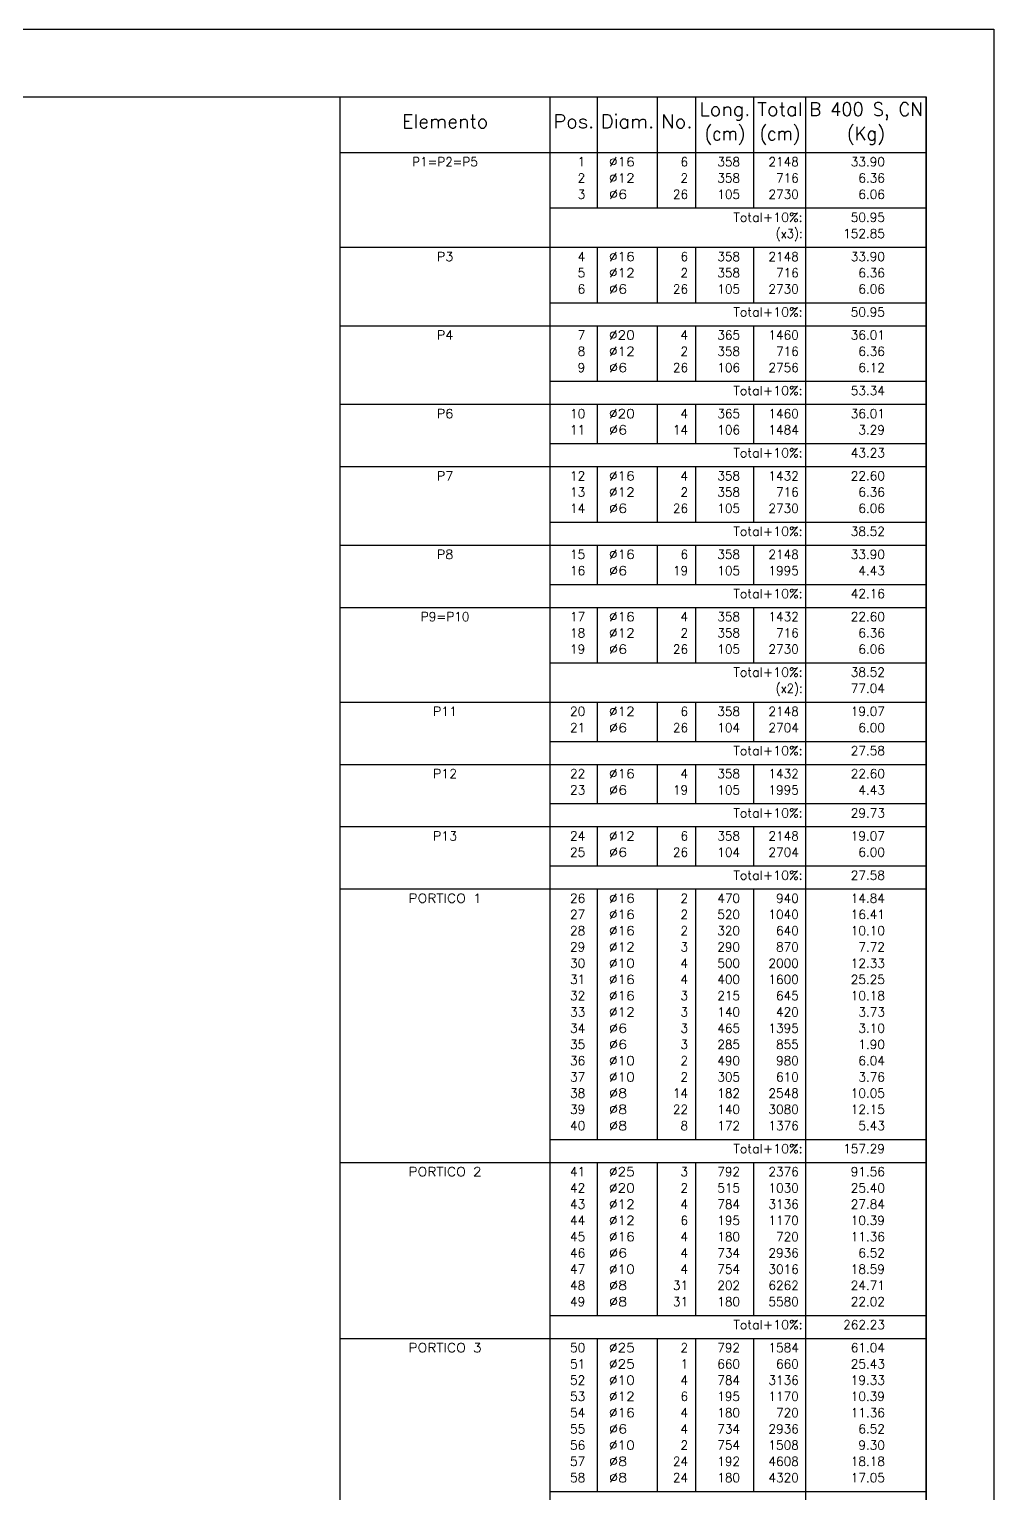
# Model space of a CAD drawing. Header units: millimetres. Extents: x 650.1 to 709.5, y 350.8 to 392.8.
# Drawn here: x 702.39 to 709.51, y 382.02 to 392.83 of the extents above; entities that cross this region are included whole.
import ezdxf
from ezdxf.enums import TextEntityAlignment as Align

# ---------------------------------------------------------------- set-up
doc = ezdxf.new("R2010")
doc.units = ezdxf.units.MM
doc.linetypes.add('CYPELINEA', pattern=[0])
for name, color, linetype in [('015', 1, 'Continuous'), ('07', 6, 'Continuous'), ('TABLAS', 1, 'CYPELINEA')]:
    doc.layers.add(name, color=color, linetype=linetype)
doc.styles.get("Standard").update_dxf_attribs({"font": 'romans.shx'})

# ---------------------------------------------------------------- blocks, each defined once
blk = doc.blocks.new('A0H')
at = {"layer": '015'}
blk.add_lwpolyline([(-1179, -10), (-1179, 831), (10, 831), (10, -10)], close=True, dxfattribs=at)
at = {"layer": '07'}
blk.add_lwpolyline([(-1154, 0), (-1154, 821), (0, 821), (0, 0)], close=True, dxfattribs=at)

msp = doc.modelspace()

# ---------------------------------------------------------------- linework, layer by layer
at = {"layer": 'TABLAS'}
for p, q in [((704.684, 392.334), (709.012, 392.334)), ((704.684, 391.899), (704.684, 392.334)), ((706.234, 391.899), (706.234, 392.334)), ((706.585, 391.899), (706.585, 392.334)), ((707.028, 391.899), (707.028, 392.334)), ((707.312, 391.899), (707.312, 392.334)), ((707.739, 391.899), (707.739, 392.334)), ((708.125, 391.899), (708.125, 392.334)), ((709.012, 391.899), (709.012, 392.334)), ((704.684, 391.924), (709.012, 391.924)), ((704.684, 391.249), (704.684, 391.899)), ((706.234, 391.249), (706.234, 391.899)), ((706.585, 391.514), (706.585, 391.899)), ((707.028, 391.514), (707.028, 391.899)), ((707.312, 391.514), (707.312, 391.899)), ((707.739, 391.514), (707.739, 391.899)), ((708.125, 391.249), (708.125, 391.899)), ((709.012, 391.249), (709.012, 391.899)), ((706.234, 391.514), (709.012, 391.514)), ((704.684, 391.199), (704.684, 391.249)), ((704.684, 391.224), (709.012, 391.224)), ((704.684, 390.669), (704.684, 391.199)), ((706.234, 391.199), (706.234, 391.249)), ((706.234, 390.669), (706.234, 391.199)), ((706.585, 391.199), (706.585, 391.224)), ((706.585, 390.814), (706.585, 391.199)), ((707.028, 391.199), (707.028, 391.224)), ((707.028, 390.814), (707.028, 391.199)), ((707.312, 391.199), (707.312, 391.224)), ((707.312, 390.814), (707.312, 391.199)), ((707.739, 391.199), (707.739, 391.224)), ((707.739, 390.814), (707.739, 391.199)), ((708.125, 391.199), (708.125, 391.249)), ((708.125, 390.669), (708.125, 391.199)), ((709.012, 391.199), (709.012, 391.249)), ((709.012, 390.669), (709.012, 391.199)), ((706.234, 390.814), (709.012, 390.814)), ((704.684, 390.619), (704.684, 390.669)), ((704.684, 390.644), (709.012, 390.644)), ((706.234, 390.619), (706.234, 390.669)), ((706.585, 390.619), (706.585, 390.644)), ((707.028, 390.619), (707.028, 390.644)), ((707.312, 390.619), (707.312, 390.644)), ((707.739, 390.619), (707.739, 390.644)), ((708.125, 390.619), (708.125, 390.669)), ((709.012, 390.619), (709.012, 390.669)), ((704.684, 390.089), (704.684, 390.619)), ((706.234, 390.089), (706.234, 390.619)), ((706.585, 390.234), (706.585, 390.619)), ((707.028, 390.234), (707.028, 390.619)), ((707.312, 390.234), (707.312, 390.619)), ((707.739, 390.234), (707.739, 390.619)), ((708.125, 390.089), (708.125, 390.619)), ((709.012, 390.089), (709.012, 390.619)), ((706.234, 390.234), (709.012, 390.234)), ((704.684, 390.039), (704.684, 390.089)), ((706.234, 390.039), (706.234, 390.089)), ((708.125, 390.039), (708.125, 390.089)), ((709.012, 390.039), (709.012, 390.089)), ((704.684, 390.064), (709.012, 390.064)), ((704.684, 389.629), (704.684, 390.039)), ((706.234, 389.629), (706.234, 390.039)), ((706.585, 390.039), (706.585, 390.064)), ((706.585, 389.774), (706.585, 390.039)), ((707.028, 390.039), (707.028, 390.064)), ((707.028, 389.774), (707.028, 390.039)), ((707.312, 390.039), (707.312, 390.064)), ((707.312, 389.774), (707.312, 390.039)), ((707.739, 390.039), (707.739, 390.064)), ((707.739, 389.774), (707.739, 390.039)), ((708.125, 389.629), (708.125, 390.039)), ((709.012, 389.629), (709.012, 390.039)), ((706.234, 389.774), (709.012, 389.774)), ((704.684, 389.579), (704.684, 389.629)), ((704.684, 389.604), (709.012, 389.604)), ((704.684, 389.049), (704.684, 389.579)), ((706.234, 389.579), (706.234, 389.629)), ((706.234, 389.049), (706.234, 389.579)), ((706.585, 389.579), (706.585, 389.604)), ((706.585, 389.194), (706.585, 389.579)), ((707.028, 389.579), (707.028, 389.604)), ((707.028, 389.194), (707.028, 389.579)), ((707.312, 389.579), (707.312, 389.604)), ((707.312, 389.194), (707.312, 389.579)), ((707.739, 389.579), (707.739, 389.604)), ((707.739, 389.194), (707.739, 389.579)), ((708.125, 389.579), (708.125, 389.629)), ((708.125, 389.049), (708.125, 389.579)), ((709.012, 389.579), (709.012, 389.629)), ((709.012, 389.049), (709.012, 389.579)), ((706.234, 389.194), (709.012, 389.194)), ((704.684, 388.999), (704.684, 389.049)), ((704.684, 389.024), (709.012, 389.024)), ((704.684, 388.589), (704.684, 388.999)), ((706.234, 388.999), (706.234, 389.049)), ((706.234, 388.589), (706.234, 388.999)), ((706.585, 388.999), (706.585, 389.024)), ((706.585, 388.734), (706.585, 388.999)), ((707.028, 388.999), (707.028, 389.024)), ((707.028, 388.734), (707.028, 388.999)), ((707.312, 388.999), (707.312, 389.024)), ((707.312, 388.734), (707.312, 388.999)), ((707.739, 388.999), (707.739, 389.024)), ((707.739, 388.734), (707.739, 388.999)), ((708.125, 388.999), (708.125, 389.049)), ((708.125, 388.589), (708.125, 388.999)), ((709.012, 388.999), (709.012, 389.049)), ((709.012, 388.589), (709.012, 388.999)), ((706.234, 388.734), (709.012, 388.734)), ((704.684, 388.539), (704.684, 388.589)), ((706.234, 388.539), (706.234, 388.589)), ((708.125, 388.539), (708.125, 388.589)), ((709.012, 388.539), (709.012, 388.589)), ((704.684, 388.564), (709.012, 388.564)), ((704.684, 387.889), (704.684, 388.539)), ((706.234, 387.889), (706.234, 388.539)), ((706.585, 388.539), (706.585, 388.564)), ((706.585, 388.154), (706.585, 388.539)), ((707.028, 388.539), (707.028, 388.564)), ((707.028, 388.154), (707.028, 388.539)), ((707.312, 388.539), (707.312, 388.564)), ((707.312, 388.154), (707.312, 388.539)), ((707.739, 388.539), (707.739, 388.564)), ((707.739, 388.154), (707.739, 388.539)), ((708.125, 387.889), (708.125, 388.539)), ((709.012, 387.889), (709.012, 388.539)), ((706.234, 388.154), (709.012, 388.154)), ((704.684, 387.839), (704.684, 387.889)), ((704.684, 387.864), (709.012, 387.864)), ((704.684, 387.429), (704.684, 387.839)), ((706.234, 387.839), (706.234, 387.889)), ((706.234, 387.429), (706.234, 387.839)), ((706.585, 387.839), (706.585, 387.864)), ((706.585, 387.574), (706.585, 387.839)), ((707.028, 387.839), (707.028, 387.864)), ((707.028, 387.574), (707.028, 387.839)), ((707.312, 387.839), (707.312, 387.864)), ((707.312, 387.574), (707.312, 387.839)), ((707.739, 387.839), (707.739, 387.864)), ((707.739, 387.574), (707.739, 387.839)), ((708.125, 387.839), (708.125, 387.889)), ((708.125, 387.429), (708.125, 387.839)), ((709.012, 387.839), (709.012, 387.889)), ((709.012, 387.429), (709.012, 387.839)), ((706.234, 387.574), (709.012, 387.574)), ((704.684, 387.379), (704.684, 387.429)), ((704.684, 387.404), (709.012, 387.404)), ((704.684, 386.969), (704.684, 387.379)), ((706.234, 387.379), (706.234, 387.429)), ((706.234, 386.969), (706.234, 387.379)), ((706.585, 387.379), (706.585, 387.404)), ((706.585, 387.114), (706.585, 387.379)), ((707.028, 387.379), (707.028, 387.404)), ((707.028, 387.114), (707.028, 387.379)), ((707.312, 387.379), (707.312, 387.404)), ((707.312, 387.114), (707.312, 387.379)), ((707.739, 387.379), (707.739, 387.404)), ((707.739, 387.114), (707.739, 387.379)), ((708.125, 387.379), (708.125, 387.429)), ((708.125, 386.969), (708.125, 387.379)), ((709.012, 387.379), (709.012, 387.429)), ((709.012, 386.969), (709.012, 387.379)), ((706.234, 387.114), (709.012, 387.114)), ((704.684, 386.919), (704.684, 386.969)), ((704.684, 386.944), (709.012, 386.944)), ((706.234, 386.919), (706.234, 386.969)), ((706.585, 386.919), (706.585, 386.944)), ((707.028, 386.919), (707.028, 386.944)), ((707.312, 386.919), (707.312, 386.944)), ((707.739, 386.919), (707.739, 386.944)), ((708.125, 386.919), (708.125, 386.969)), ((709.012, 386.919), (709.012, 386.969)), ((704.684, 386.509), (704.684, 386.919)), ((706.234, 386.509), (706.234, 386.919)), ((706.585, 386.654), (706.585, 386.919)), ((707.028, 386.654), (707.028, 386.919)), ((707.312, 386.654), (707.312, 386.919)), ((707.739, 386.654), (707.739, 386.919)), ((708.125, 386.509), (708.125, 386.919)), ((709.012, 386.509), (709.012, 386.919)), ((706.234, 386.654), (709.012, 386.654)), ((704.684, 386.459), (704.684, 386.509)), ((704.684, 386.484), (709.012, 386.484)), ((704.684, 384.489), (704.684, 386.459)), ((706.234, 386.459), (706.234, 386.509)), ((706.234, 384.489), (706.234, 386.459)), ((706.585, 386.459), (706.585, 386.484)), ((706.585, 384.634), (706.585, 386.459)), ((707.028, 386.459), (707.028, 386.484)), ((707.028, 384.634), (707.028, 386.459)), ((707.312, 386.459), (707.312, 386.484)), ((707.312, 384.634), (707.312, 386.459)), ((707.739, 386.459), (707.739, 386.484)), ((707.739, 384.634), (707.739, 386.459)), ((708.125, 386.459), (708.125, 386.509)), ((708.125, 384.489), (708.125, 386.459)), ((709.012, 386.459), (709.012, 386.509)), ((709.012, 384.489), (709.012, 386.459)), ((706.234, 384.634), (709.012, 384.634)), ((704.684, 384.439), (704.684, 384.489)), ((704.684, 384.464), (709.012, 384.464)), ((706.234, 384.439), (706.234, 384.489)), ((706.585, 384.439), (706.585, 384.464)), ((707.028, 384.439), (707.028, 384.464)), ((707.312, 384.439), (707.312, 384.464)), ((707.739, 384.439), (707.739, 384.464)), ((708.125, 384.439), (708.125, 384.489)), ((709.012, 384.439), (709.012, 384.489)), ((704.684, 383.189), (704.684, 384.439)), ((706.234, 383.189), (706.234, 384.439)), ((706.585, 383.334), (706.585, 384.439)), ((707.028, 383.334), (707.028, 384.439)), ((707.312, 383.334), (707.312, 384.439)), ((707.739, 383.334), (707.739, 384.439)), ((708.125, 383.189), (708.125, 384.439)), ((709.012, 383.189), (709.012, 384.439)), ((706.234, 383.334), (709.012, 383.334)), ((704.684, 383.139), (704.684, 383.189)), ((704.684, 383.164), (709.012, 383.164)), ((706.234, 383.139), (706.234, 383.189)), ((706.585, 383.139), (706.585, 383.164)), ((707.028, 383.139), (707.028, 383.164)), ((707.312, 383.139), (707.312, 383.164)), ((707.739, 383.139), (707.739, 383.164)), ((708.125, 383.139), (708.125, 383.189)), ((709.012, 383.139), (709.012, 383.189)), ((704.684, 381.889), (704.684, 383.139)), ((706.234, 381.889), (706.234, 383.139)), ((706.585, 382.034), (706.585, 383.139)), ((707.028, 382.034), (707.028, 383.139)), ((707.312, 382.034), (707.312, 383.139)), ((707.739, 382.034), (707.739, 383.139)), ((708.125, 381.889), (708.125, 383.139)), ((709.012, 381.889), (709.012, 383.139)), ((706.234, 382.034), (709.012, 382.034))]:
    msp.add_line(p, q, dxfattribs=at)

# ---------------------------------------------------------------- block references
at = {"linetype": 'Continuous', "xscale": 0.05000000000001137, "yscale": 0.05000000000001137, "zscale": 0.05}
msp.add_blockref('A0H', (709.012, 351.284), dxfattribs=at)

# ---------------------------------------------------------------- texts
at = {"layer": 'TABLAS'}
for s, height, width, p, p2 in [('Long.', 0.1, 0.988312, (707.338, 392.194), (707.714, 392.194)), ('Total', 0.1, 1.008, (707.764, 392.194), (708.1, 392.194)), ('B 400 S, CN', 0.1, 0.825211, (708.15, 392.194), (708.987, 392.194)), ('Elemento', 0.1, 0.95625, (705.14, 392.104), (705.778, 392.104)), ('Pos.', 0.1, 1.005, (706.259, 392.104), (706.561, 392.104)), ('Diam.', 0.1, 0.9825, (706.61, 392.104), (707.003, 392.104)), ('No.', 0.1, 1.045532, (707.053, 392.104), (707.287, 392.104)), ('(cm)', 0.1, 0.875, (707.376, 392.014), (707.676, 392.014)), ('(cm)', 0.1, 0.875, (707.782, 392.014), (708.082, 392.014)), ('(Kg)', 0.1, 0.925312, (708.427, 392.014), (708.709, 392.014)), ('P1=P2=P5', 0.0667, 0.888449, (705.216, 391.822), (705.701, 391.822)), ('1', 0.0667, 1.604037, (706.438, 391.822), (706.494, 391.822)), ('%%c16', 0.0667, 1.069017, (706.67, 391.822), (706.86, 391.822)), ('6', 0.0667, 1.037907, (707.198, 391.822), (707.254, 391.822)), ('358', 0.0667, 0.928653, (707.47, 391.822), (707.638, 391.822)), ('2148', 0.0667, 0.916593, (707.848, 391.822), (708.072, 391.822)), ('33.90', 0.0667, 0.912642, (708.456, 391.822), (708.708, 391.822)), ('2', 0.0667, 1.037907, (706.438, 391.702), (706.494, 391.702)), ('%%c12', 0.0667, 1.069017, (706.67, 391.702), (706.86, 391.702)), ('2', 0.0667, 1.037907, (707.198, 391.702), (707.254, 391.702)), ('358', 0.0667, 0.928653, (707.47, 391.702), (707.638, 391.702)), ('716', 0.0667, 0.928653, (707.904, 391.702), (708.072, 391.702)), ('6.36', 0.0667, 0.921723, (708.512, 391.702), (708.708, 391.702)), ('3', 0.0667, 1.037907, (706.438, 391.582), (706.494, 391.582)), ('%%c6', 0.0667, 1.172793, (706.67, 391.582), (706.804, 391.582)), ('26', 0.0667, 0.953752, (707.142, 391.582), (707.254, 391.582)), ('105', 0.0667, 0.928653, (707.47, 391.582), (707.638, 391.582)), ('2730', 0.0667, 0.916593, (707.848, 391.582), (708.072, 391.582)), ('6.06', 0.0667, 0.921723, (708.512, 391.582), (708.708, 391.582)), ('Total+10%:', 0.0667, 0.94709, (707.589, 391.412), (708.1, 391.412)), ('50.95', 0.0667, 0.912642, (708.456, 391.412), (708.708, 391.412)), ('(x3):', 0.0667, 0.883108, (707.901, 391.292), (708.1, 391.292)), ('152.85', 0.0667, 0.906956, (708.4, 391.292), (708.708, 391.292)), ('P3', 0.0667, 1.01986, (705.397, 391.122), (705.52, 391.122)), ('4', 0.0667, 0.980245, (706.438, 391.122), (706.494, 391.122)), ('%%c16', 0.0667, 1.069017, (706.67, 391.122), (706.86, 391.122)), ('6', 0.0667, 1.037907, (707.198, 391.122), (707.254, 391.122)), ('358', 0.0667, 0.928653, (707.47, 391.122), (707.638, 391.122)), ('2148', 0.0667, 0.916593, (707.848, 391.122), (708.072, 391.122)), ('33.90', 0.0667, 0.912642, (708.456, 391.122), (708.708, 391.122)), ('5', 0.0667, 1.037907, (706.438, 391.002), (706.494, 391.002)), ('%%c12', 0.0667, 1.069017, (706.67, 391.002), (706.86, 391.002)), ('2', 0.0667, 1.037907, (707.198, 391.002), (707.254, 391.002)), ('358', 0.0667, 0.928653, (707.47, 391.002), (707.638, 391.002)), ('716', 0.0667, 0.928653, (707.904, 391.002), (708.072, 391.002)), ('6.36', 0.0667, 0.921723, (708.512, 391.002), (708.708, 391.002)), ('6', 0.0667, 1.037907, (706.438, 390.882), (706.494, 390.882)), ('%%c6', 0.0667, 1.172793, (706.67, 390.882), (706.804, 390.882)), ('26', 0.0667, 0.953752, (707.142, 390.882), (707.254, 390.882)), ('105', 0.0667, 0.928653, (707.47, 390.882), (707.638, 390.882)), ('2730', 0.0667, 0.916593, (707.848, 390.882), (708.072, 390.882)), ('6.06', 0.0667, 0.921723, (708.512, 390.882), (708.708, 390.882)), ('Total+10%:', 0.0667, 0.94709, (707.589, 390.712), (708.1, 390.712)), ('50.95', 0.0667, 0.912642, (708.456, 390.712), (708.708, 390.712)), ('P4', 0.0667, 0.99371, (705.397, 390.542), (705.52, 390.542)), ('7', 0.0667, 1.037907, (706.438, 390.542), (706.494, 390.542)), ('%%c20', 0.0667, 1.069017, (706.67, 390.542), (706.86, 390.542)), ('4', 0.0667, 0.980245, (707.198, 390.542), (707.254, 390.542)), ('365', 0.0667, 0.928653, (707.47, 390.542), (707.638, 390.542)), ('1460', 0.0667, 0.916593, (707.848, 390.542), (708.072, 390.542)), ('36.01', 0.0667, 0.980245, (708.456, 390.542), (708.708, 390.542)), ('8', 0.0667, 1.037907, (706.438, 390.422), (706.494, 390.422)), ('%%c12', 0.0667, 1.069017, (706.67, 390.422), (706.86, 390.422)), ('2', 0.0667, 1.037907, (707.198, 390.422), (707.254, 390.422)), ('358', 0.0667, 0.928653, (707.47, 390.422), (707.638, 390.422)), ('716', 0.0667, 0.928653, (707.904, 390.422), (708.072, 390.422)), ('6.36', 0.0667, 0.921723, (708.512, 390.422), (708.708, 390.422)), ('9', 0.0667, 1.102776, (706.438, 390.302), (706.494, 390.302)), ('%%c6', 0.0667, 1.172793, (706.67, 390.302), (706.804, 390.302)), ('26', 0.0667, 0.953752, (707.142, 390.302), (707.254, 390.302)), ('106', 0.0667, 0.928653, (707.47, 390.302), (707.638, 390.302)), ('2756', 0.0667, 0.916593, (707.848, 390.302), (708.072, 390.302)), ('6.12', 0.0667, 0.921723, (708.512, 390.302), (708.708, 390.302)), ('Total+10%:', 0.0667, 0.94709, (707.589, 390.132), (708.1, 390.132)), ('53.34', 0.0667, 0.902271, (708.456, 390.132), (708.708, 390.132)), ('P6', 0.0667, 1.01986, (705.397, 389.962), (705.52, 389.962)), ('10', 0.0667, 0.953752, (706.382, 389.962), (706.494, 389.962)), ('%%c20', 0.0667, 1.069017, (706.67, 389.962), (706.86, 389.962)), ('4', 0.0667, 0.980245, (707.198, 389.962), (707.254, 389.962)), ('365', 0.0667, 0.928653, (707.47, 389.962), (707.638, 389.962)), ('1460', 0.0667, 0.916593, (707.848, 389.962), (708.072, 389.962)), ('36.01', 0.0667, 0.980245, (708.456, 389.962), (708.708, 389.962)), ('11', 0.0667, 1.138349, (706.382, 389.842), (706.494, 389.842)), ('%%c6', 0.0667, 1.172793, (706.67, 389.842), (706.804, 389.842)), ('14', 0.0667, 0.928653, (707.142, 389.842), (707.254, 389.842)), ('106', 0.0667, 0.928653, (707.47, 389.842), (707.638, 389.842)), ('1484', 0.0667, 0.904842, (707.848, 389.842), (708.072, 389.842)), ('3.29', 0.0667, 0.935688, (708.512, 389.842), (708.708, 389.842)), ('Total+10%:', 0.0667, 0.94709, (707.589, 389.672), (708.1, 389.672)), ('43.23', 0.0667, 0.912642, (708.456, 389.672), (708.708, 389.672)), ('P7', 0.0667, 1.01986, (705.397, 389.502), (705.52, 389.502)), ('12', 0.0667, 0.953752, (706.382, 389.502), (706.494, 389.502)), ('%%c16', 0.0667, 1.069017, (706.67, 389.502), (706.86, 389.502)), ('4', 0.0667, 0.980245, (707.198, 389.502), (707.254, 389.502)), ('358', 0.0667, 0.928653, (707.47, 389.502), (707.638, 389.502)), ('1432', 0.0667, 0.916593, (707.848, 389.502), (708.072, 389.502)), ('22.60', 0.0667, 0.912642, (708.456, 389.502), (708.708, 389.502)), ('13', 0.0667, 0.953752, (706.382, 389.382), (706.494, 389.382)), ('%%c12', 0.0667, 1.069017, (706.67, 389.382), (706.86, 389.382)), ('2', 0.0667, 1.037907, (707.198, 389.382), (707.254, 389.382)), ('358', 0.0667, 0.928653, (707.47, 389.382), (707.638, 389.382)), ('716', 0.0667, 0.928653, (707.904, 389.382), (708.072, 389.382)), ('6.36', 0.0667, 0.921723, (708.512, 389.382), (708.708, 389.382)), ('14', 0.0667, 0.928653, (706.382, 389.262), (706.494, 389.262)), ('%%c6', 0.0667, 1.172793, (706.67, 389.262), (706.804, 389.262)), ('26', 0.0667, 0.953752, (707.142, 389.262), (707.254, 389.262)), ('105', 0.0667, 0.928653, (707.47, 389.262), (707.638, 389.262)), ('2730', 0.0667, 0.916593, (707.848, 389.262), (708.072, 389.262)), ('6.06', 0.0667, 0.921723, (708.512, 389.262), (708.708, 389.262)), ('Total+10%:', 0.0667, 0.94709, (707.589, 389.092), (708.1, 389.092)), ('38.52', 0.0667, 0.912642, (708.456, 389.092), (708.708, 389.092)), ('P8', 0.0667, 1.01986, (705.397, 388.922), (705.52, 388.922)), ('15', 0.0667, 0.953752, (706.382, 388.922), (706.494, 388.922)), ('%%c16', 0.0667, 1.069017, (706.67, 388.922), (706.86, 388.922)), ('6', 0.0667, 1.037907, (707.198, 388.922), (707.254, 388.922)), ('358', 0.0667, 0.928653, (707.47, 388.922), (707.638, 388.922)), ('2148', 0.0667, 0.916593, (707.848, 388.922), (708.072, 388.922)), ('33.90', 0.0667, 0.912642, (708.456, 388.922), (708.708, 388.922)), ('16', 0.0667, 0.953752, (706.382, 388.802), (706.494, 388.802)), ('%%c6', 0.0667, 1.172793, (706.67, 388.802), (706.804, 388.802)), ('19', 0.0667, 0.980245, (707.142, 388.802), (707.254, 388.802)), ('105', 0.0667, 0.928653, (707.47, 388.802), (707.638, 388.802)), ('1995', 0.0667, 0.916593, (707.848, 388.802), (708.072, 388.802)), ('4.43', 0.0667, 0.921723, (708.512, 388.802), (708.708, 388.802)), ('Total+10%:', 0.0667, 0.94709, (707.589, 388.632), (708.1, 388.632)), ('42.16', 0.0667, 0.912642, (708.456, 388.632), (708.708, 388.632)), ('P9=P10', 0.0667, 0.907427, (705.279, 388.462), (705.639, 388.462)), ('17', 0.0667, 0.953752, (706.382, 388.462), (706.494, 388.462)), ('%%c16', 0.0667, 1.069017, (706.67, 388.462), (706.86, 388.462)), ('4', 0.0667, 0.980245, (707.198, 388.462), (707.254, 388.462)), ('358', 0.0667, 0.928653, (707.47, 388.462), (707.638, 388.462)), ('1432', 0.0667, 0.916593, (707.848, 388.462), (708.072, 388.462)), ('22.60', 0.0667, 0.912642, (708.456, 388.462), (708.708, 388.462)), ('18', 0.0667, 0.953752, (706.382, 388.342), (706.494, 388.342)), ('%%c12', 0.0667, 1.069017, (706.67, 388.342), (706.86, 388.342)), ('2', 0.0667, 1.037907, (707.198, 388.342), (707.254, 388.342)), ('358', 0.0667, 0.928653, (707.47, 388.342), (707.638, 388.342)), ('716', 0.0667, 0.928653, (707.904, 388.342), (708.072, 388.342)), ('6.36', 0.0667, 0.921723, (708.512, 388.342), (708.708, 388.342)), ('19', 0.0667, 0.980245, (706.382, 388.222), (706.494, 388.222)), ('%%c6', 0.0667, 1.172793, (706.67, 388.222), (706.804, 388.222)), ('26', 0.0667, 0.953752, (707.142, 388.222), (707.254, 388.222)), ('105', 0.0667, 0.928653, (707.47, 388.222), (707.638, 388.222)), ('2730', 0.0667, 0.916593, (707.848, 388.222), (708.072, 388.222)), ('6.06', 0.0667, 0.921723, (708.512, 388.222), (708.708, 388.222)), ('Total+10%:', 0.0667, 0.94709, (707.589, 388.052), (708.1, 388.052)), ('38.52', 0.0667, 0.912642, (708.456, 388.052), (708.708, 388.052)), ('(x2):', 0.0667, 0.883108, (707.901, 387.932), (708.1, 387.932)), ('77.04', 0.0667, 0.902271, (708.456, 387.932), (708.708, 387.932)), ('P11', 0.0667, 1.084598, (705.369, 387.762), (705.548, 387.762)), ('20', 0.0667, 0.953752, (706.382, 387.762), (706.494, 387.762)), ('%%c12', 0.0667, 1.069017, (706.67, 387.762), (706.86, 387.762)), ('6', 0.0667, 1.037907, (707.198, 387.762), (707.254, 387.762)), ('358', 0.0667, 0.928653, (707.47, 387.762), (707.638, 387.762)), ('2148', 0.0667, 0.916593, (707.848, 387.762), (708.072, 387.762)), ('19.07', 0.0667, 0.912642, (708.456, 387.762), (708.708, 387.762)), ('21', 0.0667, 1.138349, (706.382, 387.642), (706.494, 387.642)), ('%%c6', 0.0667, 1.172793, (706.67, 387.642), (706.804, 387.642)), ('26', 0.0667, 0.953752, (707.142, 387.642), (707.254, 387.642)), ('104', 0.0667, 0.912642, (707.47, 387.642), (707.638, 387.642)), ('2704', 0.0667, 0.904842, (707.848, 387.642), (708.072, 387.642)), ('6.00', 0.0667, 0.921723, (708.512, 387.642), (708.708, 387.642)), ('Total+10%:', 0.0667, 0.94709, (707.589, 387.472), (708.1, 387.472)), ('27.58', 0.0667, 0.912642, (708.456, 387.472), (708.708, 387.472)), ('P12', 0.0667, 0.972398, (705.369, 387.302), (705.548, 387.302)), ('22', 0.0667, 0.953752, (706.382, 387.302), (706.494, 387.302)), ('%%c16', 0.0667, 1.069017, (706.67, 387.302), (706.86, 387.302)), ('4', 0.0667, 0.980245, (707.198, 387.302), (707.254, 387.302)), ('358', 0.0667, 0.928653, (707.47, 387.302), (707.638, 387.302)), ('1432', 0.0667, 0.916593, (707.848, 387.302), (708.072, 387.302)), ('22.60', 0.0667, 0.912642, (708.456, 387.302), (708.708, 387.302)), ('23', 0.0667, 0.953752, (706.382, 387.182), (706.494, 387.182)), ('%%c6', 0.0667, 1.172793, (706.67, 387.182), (706.804, 387.182)), ('19', 0.0667, 0.980245, (707.142, 387.182), (707.254, 387.182)), ('105', 0.0667, 0.928653, (707.47, 387.182), (707.638, 387.182)), ('1995', 0.0667, 0.916593, (707.848, 387.182), (708.072, 387.182)), ('4.43', 0.0667, 0.921723, (708.512, 387.182), (708.708, 387.182)), ('Total+10%:', 0.0667, 0.94709, (707.589, 387.012), (708.1, 387.012)), ('29.73', 0.0667, 0.912642, (708.456, 387.012), (708.708, 387.012)), ('P13', 0.0667, 0.972398, (705.369, 386.842), (705.548, 386.842)), ('24', 0.0667, 0.928653, (706.382, 386.842), (706.494, 386.842)), ('%%c12', 0.0667, 1.069017, (706.67, 386.842), (706.86, 386.842)), ('6', 0.0667, 1.037907, (707.198, 386.842), (707.254, 386.842)), ('358', 0.0667, 0.928653, (707.47, 386.842), (707.638, 386.842)), ('2148', 0.0667, 0.916593, (707.848, 386.842), (708.072, 386.842)), ('19.07', 0.0667, 0.912642, (708.456, 386.842), (708.708, 386.842)), ('25', 0.0667, 0.953752, (706.382, 386.722), (706.494, 386.722)), ('%%c6', 0.0667, 1.172793, (706.67, 386.722), (706.804, 386.722)), ('26', 0.0667, 0.953752, (707.142, 386.722), (707.254, 386.722)), ('104', 0.0667, 0.912642, (707.47, 386.722), (707.638, 386.722)), ('2704', 0.0667, 0.904842, (707.848, 386.722), (708.072, 386.722)), ('6.00', 0.0667, 0.921723, (708.512, 386.722), (708.708, 386.722)), ('Total+10%:', 0.0667, 0.94709, (707.589, 386.552), (708.1, 386.552)), ('27.58', 0.0667, 0.912642, (708.456, 386.552), (708.708, 386.552)), ('PORTICO 1', 0.0667, 1.045752, (705.188, 386.382), (705.729, 386.382)), ('26', 0.0667, 0.953752, (706.382, 386.382), (706.494, 386.382)), ('%%c16', 0.0667, 1.069017, (706.67, 386.382), (706.86, 386.382)), ('2', 0.0667, 1.037907, (707.198, 386.382), (707.254, 386.382)), ('470', 0.0667, 0.928653, (707.47, 386.382), (707.638, 386.382)), ('940', 0.0667, 0.928653, (707.904, 386.382), (708.072, 386.382)), ('14.84', 0.0667, 0.902271, (708.456, 386.382), (708.708, 386.382)), ('27', 0.0667, 0.953752, (706.382, 386.262), (706.494, 386.262)), ('%%c16', 0.0667, 1.069017, (706.67, 386.262), (706.86, 386.262)), ('2', 0.0667, 1.037907, (707.198, 386.262), (707.254, 386.262)), ('520', 0.0667, 0.928653, (707.47, 386.262), (707.638, 386.262)), ('1040', 0.0667, 0.916593, (707.848, 386.262), (708.072, 386.262)), ('16.41', 0.0667, 0.980245, (708.456, 386.262), (708.708, 386.262)), ('28', 0.0667, 0.953752, (706.382, 386.142), (706.494, 386.142)), ('%%c16', 0.0667, 1.069017, (706.67, 386.142), (706.86, 386.142)), ('2', 0.0667, 1.037907, (707.198, 386.142), (707.254, 386.142)), ('320', 0.0667, 0.928653, (707.47, 386.142), (707.638, 386.142)), ('640', 0.0667, 0.928653, (707.904, 386.142), (708.072, 386.142)), ('10.10', 0.0667, 0.912642, (708.456, 386.142), (708.708, 386.142)), ('29', 0.0667, 0.980245, (706.382, 386.022), (706.494, 386.022)), ('%%c12', 0.0667, 1.069017, (706.67, 386.022), (706.86, 386.022)), ('3', 0.0667, 1.037907, (707.198, 386.022), (707.254, 386.022)), ('290', 0.0667, 0.928653, (707.47, 386.022), (707.638, 386.022)), ('870', 0.0667, 0.928653, (707.904, 386.022), (708.072, 386.022)), ('7.72', 0.0667, 0.921723, (708.512, 386.022), (708.708, 386.022)), ('30', 0.0667, 0.953752, (706.382, 385.902), (706.494, 385.902)), ('%%c10', 0.0667, 1.069017, (706.67, 385.902), (706.86, 385.902)), ('4', 0.0667, 0.980245, (707.198, 385.902), (707.254, 385.902)), ('500', 0.0667, 0.928653, (707.47, 385.902), (707.638, 385.902)), ('2000', 0.0667, 0.916593, (707.848, 385.902), (708.072, 385.902)), ('12.33', 0.0667, 0.912642, (708.456, 385.902), (708.708, 385.902)), ('31', 0.0667, 1.138349, (706.382, 385.782), (706.494, 385.782)), ('%%c16', 0.0667, 1.069017, (706.67, 385.782), (706.86, 385.782)), ('4', 0.0667, 0.980245, (707.198, 385.782), (707.254, 385.782)), ('400', 0.0667, 0.928653, (707.47, 385.782), (707.638, 385.782)), ('1600', 0.0667, 0.916593, (707.848, 385.782), (708.072, 385.782)), ('25.25', 0.0667, 0.912642, (708.456, 385.782), (708.708, 385.782)), ('32', 0.0667, 0.953752, (706.382, 385.662), (706.494, 385.662)), ('%%c16', 0.0667, 1.069017, (706.67, 385.662), (706.86, 385.662)), ('3', 0.0667, 1.037907, (707.198, 385.662), (707.254, 385.662)), ('215', 0.0667, 0.928653, (707.47, 385.662), (707.638, 385.662)), ('645', 0.0667, 0.928653, (707.904, 385.662), (708.072, 385.662)), ('10.18', 0.0667, 0.912642, (708.456, 385.662), (708.708, 385.662)), ('33', 0.0667, 0.953752, (706.382, 385.542), (706.494, 385.542)), ('%%c12', 0.0667, 1.069017, (706.67, 385.542), (706.86, 385.542)), ('3', 0.0667, 1.037907, (707.198, 385.542), (707.254, 385.542)), ('140', 0.0667, 0.928653, (707.47, 385.542), (707.638, 385.542)), ('420', 0.0667, 0.928653, (707.904, 385.542), (708.072, 385.542)), ('3.73', 0.0667, 0.921723, (708.512, 385.542), (708.708, 385.542)), ('34', 0.0667, 0.928653, (706.382, 385.422), (706.494, 385.422)), ('%%c6', 0.0667, 1.172793, (706.67, 385.422), (706.804, 385.422)), ('3', 0.0667, 1.037907, (707.198, 385.422), (707.254, 385.422)), ('465', 0.0667, 0.928653, (707.47, 385.422), (707.638, 385.422)), ('1395', 0.0667, 0.916593, (707.848, 385.422), (708.072, 385.422)), ('3.10', 0.0667, 0.921723, (708.512, 385.422), (708.708, 385.422)), ('35', 0.0667, 0.953752, (706.382, 385.302), (706.494, 385.302)), ('%%c6', 0.0667, 1.172793, (706.67, 385.302), (706.804, 385.302)), ('3', 0.0667, 1.037907, (707.198, 385.302), (707.254, 385.302)), ('285', 0.0667, 0.928653, (707.47, 385.302), (707.638, 385.302)), ('855', 0.0667, 0.928653, (707.904, 385.302), (708.072, 385.302)), ('1.90', 0.0667, 0.921723, (708.512, 385.302), (708.708, 385.302)), ('36', 0.0667, 0.953752, (706.382, 385.182), (706.494, 385.182)), ('%%c10', 0.0667, 1.069017, (706.67, 385.182), (706.86, 385.182)), ('2', 0.0667, 1.037907, (707.198, 385.182), (707.254, 385.182)), ('490', 0.0667, 0.928653, (707.47, 385.182), (707.638, 385.182)), ('980', 0.0667, 0.928653, (707.904, 385.182), (708.072, 385.182)), ('6.04', 0.0667, 0.908168, (708.512, 385.182), (708.708, 385.182)), ('37', 0.0667, 0.953752, (706.382, 385.062), (706.494, 385.062)), ('%%c10', 0.0667, 1.069017, (706.67, 385.062), (706.86, 385.062)), ('2', 0.0667, 1.037907, (707.198, 385.062), (707.254, 385.062)), ('305', 0.0667, 0.928653, (707.47, 385.062), (707.638, 385.062)), ('610', 0.0667, 0.928653, (707.904, 385.062), (708.072, 385.062)), ('3.76', 0.0667, 0.921723, (708.512, 385.062), (708.708, 385.062)), ('38', 0.0667, 0.953752, (706.382, 384.942), (706.494, 384.942)), ('%%c8', 0.0667, 1.172793, (706.67, 384.942), (706.804, 384.942)), ('14', 0.0667, 0.928653, (707.142, 384.942), (707.254, 384.942)), ('182', 0.0667, 0.928653, (707.47, 384.942), (707.638, 384.942)), ('2548', 0.0667, 0.916593, (707.848, 384.942), (708.072, 384.942)), ('10.05', 0.0667, 0.912642, (708.456, 384.942), (708.708, 384.942)), ('39', 0.0667, 0.980245, (706.382, 384.822), (706.494, 384.822)), ('%%c8', 0.0667, 1.172793, (706.67, 384.822), (706.804, 384.822)), ('22', 0.0667, 0.953752, (707.142, 384.822), (707.254, 384.822)), ('140', 0.0667, 0.928653, (707.47, 384.822), (707.638, 384.822)), ('3080', 0.0667, 0.916593, (707.848, 384.822), (708.072, 384.822)), ('12.15', 0.0667, 0.912642, (708.456, 384.822), (708.708, 384.822)), ('40', 0.0667, 0.953752, (706.382, 384.702), (706.494, 384.702)), ('%%c8', 0.0667, 1.172793, (706.67, 384.702), (706.804, 384.702)), ('8', 0.0667, 1.037907, (707.198, 384.702), (707.254, 384.702)), ('172', 0.0667, 0.928653, (707.47, 384.702), (707.638, 384.702)), ('1376', 0.0667, 0.916593, (707.848, 384.702), (708.072, 384.702)), ('5.43', 0.0667, 0.921723, (708.512, 384.702), (708.708, 384.702)), ('Total+10%:', 0.0667, 0.94709, (707.589, 384.532), (708.1, 384.532)), ('157.29', 0.0667, 0.915512, (708.4, 384.532), (708.708, 384.532)), ('PORTICO 2', 0.0667, 1.008625, (705.188, 384.362), (705.729, 384.362)), ('41', 0.0667, 1.138349, (706.382, 384.362), (706.494, 384.362)), ('%%c25', 0.0667, 1.069017, (706.67, 384.362), (706.86, 384.362)), ('3', 0.0667, 1.037907, (707.198, 384.362), (707.254, 384.362)), ('792', 0.0667, 0.928653, (707.47, 384.362), (707.638, 384.362)), ('2376', 0.0667, 0.916593, (707.848, 384.362), (708.072, 384.362)), ('91.56', 0.0667, 0.912642, (708.456, 384.362), (708.708, 384.362)), ('42', 0.0667, 0.953752, (706.382, 384.242), (706.494, 384.242)), ('%%c20', 0.0667, 1.069017, (706.67, 384.242), (706.86, 384.242)), ('2', 0.0667, 1.037907, (707.198, 384.242), (707.254, 384.242)), ('515', 0.0667, 0.928653, (707.47, 384.242), (707.638, 384.242)), ('1030', 0.0667, 0.916593, (707.848, 384.242), (708.072, 384.242)), ('25.40', 0.0667, 0.912642, (708.456, 384.242), (708.708, 384.242)), ('43', 0.0667, 0.953752, (706.382, 384.122), (706.494, 384.122)), ('%%c12', 0.0667, 1.069017, (706.67, 384.122), (706.86, 384.122)), ('4', 0.0667, 0.980245, (707.198, 384.122), (707.254, 384.122)), ('784', 0.0667, 0.912642, (707.47, 384.122), (707.638, 384.122)), ('3136', 0.0667, 0.916593, (707.848, 384.122), (708.072, 384.122)), ('27.84', 0.0667, 0.902271, (708.456, 384.122), (708.708, 384.122)), ('44', 0.0667, 0.928653, (706.382, 384.002), (706.494, 384.002)), ('%%c12', 0.0667, 1.069017, (706.67, 384.002), (706.86, 384.002)), ('6', 0.0667, 1.037907, (707.198, 384.002), (707.254, 384.002)), ('195', 0.0667, 0.928653, (707.47, 384.002), (707.638, 384.002)), ('1170', 0.0667, 0.916593, (707.848, 384.002), (708.072, 384.002)), ('10.39', 0.0667, 0.923254, (708.456, 384.002), (708.708, 384.002)), ('45', 0.0667, 0.953752, (706.382, 383.882), (706.494, 383.882)), ('%%c16', 0.0667, 1.069017, (706.67, 383.882), (706.86, 383.882)), ('4', 0.0667, 0.980245, (707.198, 383.882), (707.254, 383.882)), ('180', 0.0667, 0.928653, (707.47, 383.882), (707.638, 383.882)), ('720', 0.0667, 0.928653, (707.904, 383.882), (708.072, 383.882)), ('11.36', 0.0667, 0.912642, (708.456, 383.882), (708.708, 383.882)), ('46', 0.0667, 0.953752, (706.382, 383.762), (706.494, 383.762)), ('%%c6', 0.0667, 1.172793, (706.67, 383.762), (706.804, 383.762)), ('4', 0.0667, 0.980245, (707.198, 383.762), (707.254, 383.762)), ('734', 0.0667, 0.912642, (707.47, 383.762), (707.638, 383.762)), ('2936', 0.0667, 0.916593, (707.848, 383.762), (708.072, 383.762)), ('6.52', 0.0667, 0.921723, (708.512, 383.762), (708.708, 383.762)), ('47', 0.0667, 0.953752, (706.382, 383.642), (706.494, 383.642)), ('%%c10', 0.0667, 1.069017, (706.67, 383.642), (706.86, 383.642)), ('4', 0.0667, 0.980245, (707.198, 383.642), (707.254, 383.642)), ('754', 0.0667, 0.912642, (707.47, 383.642), (707.638, 383.642)), ('3016', 0.0667, 0.916593, (707.848, 383.642), (708.072, 383.642)), ('18.59', 0.0667, 0.923254, (708.456, 383.642), (708.708, 383.642)), ('48', 0.0667, 0.953752, (706.382, 383.522), (706.494, 383.522)), ('%%c8', 0.0667, 1.172793, (706.67, 383.522), (706.804, 383.522)), ('31', 0.0667, 1.138349, (707.142, 383.522), (707.254, 383.522)), ('202', 0.0667, 0.928653, (707.47, 383.522), (707.638, 383.522)), ('6262', 0.0667, 0.916593, (707.848, 383.522), (708.072, 383.522)), ('24.71', 0.0667, 0.980245, (708.456, 383.522), (708.708, 383.522)), ('49', 0.0667, 0.980245, (706.382, 383.402), (706.494, 383.402)), ('%%c8', 0.0667, 1.172793, (706.67, 383.402), (706.804, 383.402)), ('31', 0.0667, 1.138349, (707.142, 383.402), (707.254, 383.402)), ('180', 0.0667, 0.928653, (707.47, 383.402), (707.638, 383.402)), ('5580', 0.0667, 0.916593, (707.848, 383.402), (708.072, 383.402)), ('22.02', 0.0667, 0.912642, (708.456, 383.402), (708.708, 383.402)), ('Total+10%:', 0.0667, 0.94709, (707.589, 383.232), (708.1, 383.232)), ('262.23', 0.0667, 0.906956, (708.4, 383.232), (708.708, 383.232)), ('PORTICO 3', 0.0667, 1.008625, (705.188, 383.062), (705.729, 383.062)), ('50', 0.0667, 0.953752, (706.382, 383.062), (706.494, 383.062)), ('%%c25', 0.0667, 1.069017, (706.67, 383.062), (706.86, 383.062)), ('2', 0.0667, 1.037907, (707.198, 383.062), (707.254, 383.062)), ('792', 0.0667, 0.928653, (707.47, 383.062), (707.638, 383.062)), ('1584', 0.0667, 0.904842, (707.848, 383.062), (708.072, 383.062)), ('61.04', 0.0667, 0.902271, (708.456, 383.062), (708.708, 383.062)), ('51', 0.0667, 1.138349, (706.382, 382.942), (706.494, 382.942)), ('%%c25', 0.0667, 1.069017, (706.67, 382.942), (706.86, 382.942)), ('1', 0.0667, 1.604037, (707.198, 382.942), (707.254, 382.942)), ('660', 0.0667, 0.928653, (707.47, 382.942), (707.638, 382.942)), ('660', 0.0667, 0.928653, (707.904, 382.942), (708.072, 382.942)), ('25.43', 0.0667, 0.912642, (708.456, 382.942), (708.708, 382.942)), ('52', 0.0667, 0.953752, (706.382, 382.822), (706.494, 382.822)), ('%%c10', 0.0667, 1.069017, (706.67, 382.822), (706.86, 382.822)), ('4', 0.0667, 0.980245, (707.198, 382.822), (707.254, 382.822)), ('784', 0.0667, 0.912642, (707.47, 382.822), (707.638, 382.822)), ('3136', 0.0667, 0.916593, (707.848, 382.822), (708.072, 382.822)), ('19.33', 0.0667, 0.912642, (708.456, 382.822), (708.708, 382.822)), ('53', 0.0667, 0.953752, (706.382, 382.702), (706.494, 382.702)), ('%%c12', 0.0667, 1.069017, (706.67, 382.702), (706.86, 382.702)), ('6', 0.0667, 1.037907, (707.198, 382.702), (707.254, 382.702)), ('195', 0.0667, 0.928653, (707.47, 382.702), (707.638, 382.702)), ('1170', 0.0667, 0.916593, (707.848, 382.702), (708.072, 382.702)), ('10.39', 0.0667, 0.923254, (708.456, 382.702), (708.708, 382.702)), ('54', 0.0667, 0.928653, (706.382, 382.582), (706.494, 382.582)), ('%%c16', 0.0667, 1.069017, (706.67, 382.582), (706.86, 382.582)), ('4', 0.0667, 0.980245, (707.198, 382.582), (707.254, 382.582)), ('180', 0.0667, 0.928653, (707.47, 382.582), (707.638, 382.582)), ('720', 0.0667, 0.928653, (707.904, 382.582), (708.072, 382.582)), ('11.36', 0.0667, 0.912642, (708.456, 382.582), (708.708, 382.582)), ('55', 0.0667, 0.953752, (706.382, 382.462), (706.494, 382.462)), ('%%c6', 0.0667, 1.172793, (706.67, 382.462), (706.804, 382.462)), ('4', 0.0667, 0.980245, (707.198, 382.462), (707.254, 382.462)), ('734', 0.0667, 0.912642, (707.47, 382.462), (707.638, 382.462)), ('2936', 0.0667, 0.916593, (707.848, 382.462), (708.072, 382.462)), ('6.52', 0.0667, 0.921723, (708.512, 382.462), (708.708, 382.462)), ('56', 0.0667, 0.953752, (706.382, 382.342), (706.494, 382.342)), ('%%c10', 0.0667, 1.069017, (706.67, 382.342), (706.86, 382.342)), ('2', 0.0667, 1.037907, (707.198, 382.342), (707.254, 382.342)), ('754', 0.0667, 0.912642, (707.47, 382.342), (707.638, 382.342)), ('1508', 0.0667, 0.916593, (707.848, 382.342), (708.072, 382.342)), ('9.30', 0.0667, 0.921723, (708.512, 382.342), (708.708, 382.342)), ('57', 0.0667, 0.953752, (706.382, 382.222), (706.494, 382.222)), ('%%c8', 0.0667, 1.172793, (706.67, 382.222), (706.804, 382.222)), ('24', 0.0667, 0.928653, (707.142, 382.222), (707.254, 382.222)), ('192', 0.0667, 0.928653, (707.47, 382.222), (707.638, 382.222)), ('4608', 0.0667, 0.916593, (707.848, 382.222), (708.072, 382.222)), ('18.18', 0.0667, 0.912642, (708.456, 382.222), (708.708, 382.222)), ('58', 0.0667, 0.953752, (706.382, 382.102), (706.494, 382.102)), ('%%c8', 0.0667, 1.172793, (706.67, 382.102), (706.804, 382.102)), ('24', 0.0667, 0.928653, (707.142, 382.102), (707.254, 382.102)), ('180', 0.0667, 0.928653, (707.47, 382.102), (707.638, 382.102)), ('4320', 0.0667, 0.916593, (707.848, 382.102), (708.072, 382.102)), ('17.05', 0.0667, 0.912642, (708.456, 382.102), (708.708, 382.102))]:
    msp.add_text(s, height=height, dxfattribs=dict(at, width=width)).set_placement(p, p2, align=Align.FIT)

doc.saveas('drawing.dxf')
